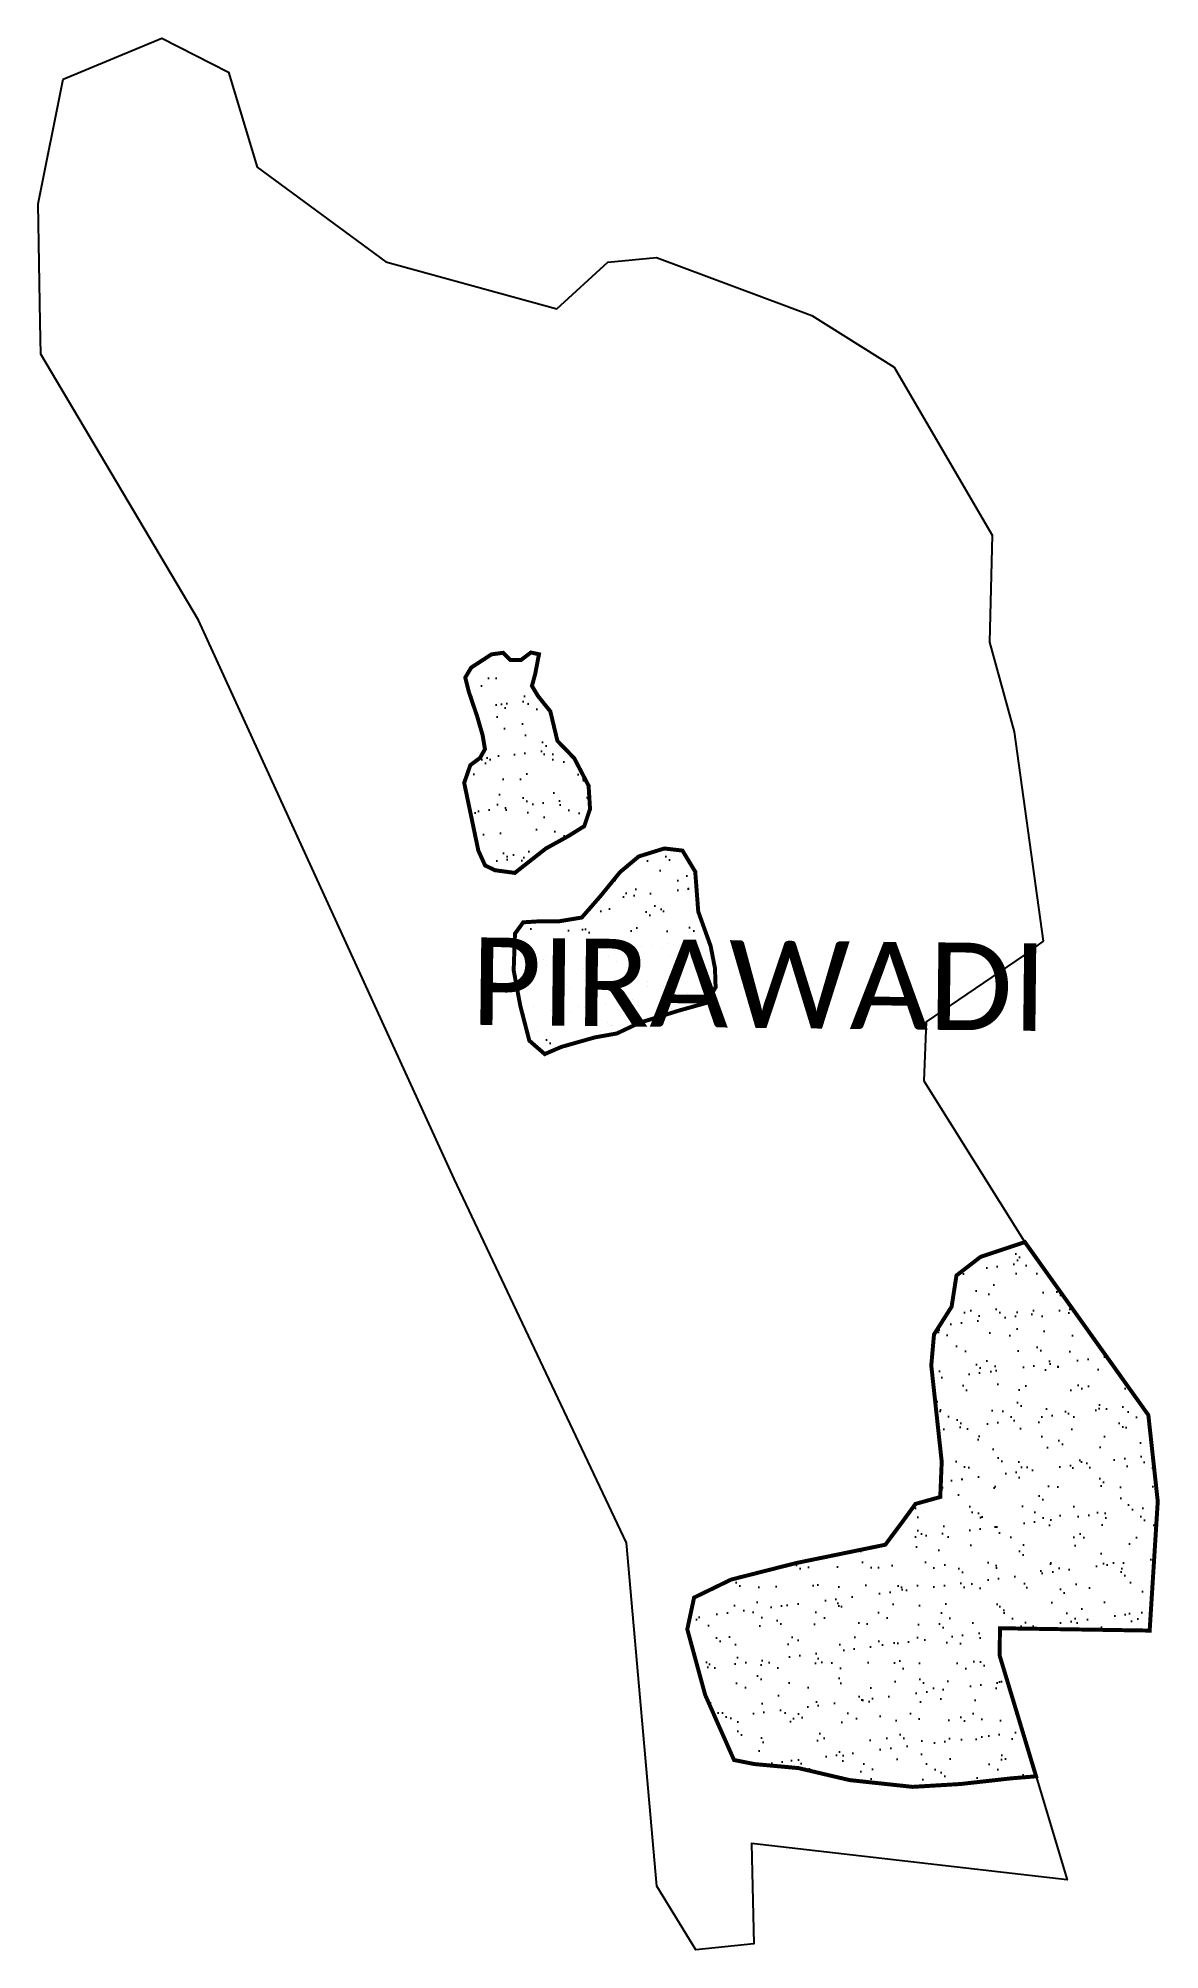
# Model space of a CAD drawing. Header units: metres. Extents: x 332752 to 333612, y 1790393 to 1791858.
import ezdxf

# ---------------------------------------------------------------- set-up
doc = ezdxf.new("R2010")
doc.units = ezdxf.units.M
doc.header["$MEASUREMENT"] = 0
for name, color, linetype in [('SAND DUNES', 42, 'Continuous'), ('village', 3, 'Continuous'), ('VILLAGE NAME', 250, 'Continuous')]:
    doc.layers.add(name, color=color, linetype=linetype)
doc.styles.get("Standard").update_dxf_attribs({"font": 'simplex.shx'})
pattern_1 = [(37.18287, (319956.478, 1782547.199), (-0.807046, 29.72228), [0, -23.442923, 0, -26.21906, 0, -25.062336]), (7.18287, (319956.478, 1782547.2), (27.53572, 43.37415), [0, -12.64684, 0, -21.129477, 0, -8.097062]), (327.18287, (319937.508, 1782547.304), (48.029102, -0.178576), [0, -7.711488, 0, -27.761356, 0, -36.243993]), (317.18287, (319937.51, 1782547.304), (46.43765, 13.27953), [0, -3.855744, 0, -18.19911, 0, -20.821017])]

msp = doc.modelspace()

# ---------------------------------------------------------------- hatches: boundary and pattern name
at = {"layer": 'SAND DUNES'}
h = msp.add_hatch(dxfattribs=at)
h.set_pattern_fill('AR-SAND', color=256, scale=0.607204, angle=-0.3171)
h.set_pattern_definition(pattern_1)
h.paths.add_polyline_path([(333174, 1791284.8), (333163, 1791305.9), (333150.1, 1791319.2), (333144.7, 1791341.8), (333135.2, 1791353.6), (333130.6, 1791361.3), (333133.1, 1791370.5), (333136, 1791385.6), (333129.8, 1791386.9), (333122.1, 1791381.1), (333114.1, 1791381.1), (333108.5, 1791386.7), (333099.6, 1791385.5), (333084.1, 1791375.4), (333079.5, 1791367.7), (333082.2, 1791356.9), (333088.5, 1791338.4), (333092.8, 1791323.6), (333094.6, 1791312.8), (333090.8, 1791306.1), (333083.4, 1791300.6), (333078.7, 1791287), (333089.5, 1791235.2), (333094.7, 1791223.7), (333102.4, 1791220), (333117.5, 1791218), (333141.3, 1791236.7), (333158.3, 1791246.1), (333170.7, 1791253.8), (333175.1, 1791267)])
h = msp.add_hatch(dxfattribs=at)
h.set_pattern_fill('AR-SAND', color=256, scale=0.607204, angle=-0.3171)
h.set_pattern_definition(pattern_1)
h.paths.add_polyline_path([(333270.8, 1791144.9), (333267.5, 1791161.9), (333258, 1791188.3), (333255.7, 1791218.9), (333245.9, 1791235.1), (333232, 1791236.7), (333212.4, 1791230.6), (333198.1, 1791218.6), (333183.1, 1791200.2), (333168.8, 1791183.8), (333150.8, 1791180.8), (333136.6, 1791180.9), (333123.9, 1791180.1), (333117.6, 1791171.4), (333116.6, 1791143.3), (333121.7, 1791116), (333128.6, 1791089.4), (333140.4, 1791079.1), (333153.1, 1791084.6), (333178.8, 1791091.9), (333195.6, 1791094.9), (333213, 1791103.1), (333243.7, 1791112.6), (333264.1, 1791118.3), (333271.3, 1791130.3)])
h = msp.add_hatch(dxfattribs=at)
h.set_pattern_fill('AR-SAND', color=256, scale=0.607204, angle=-0.3171)
h.set_pattern_definition(pattern_1)
h.paths.add_polyline_path([(333508.2, 1790935), (333474.3, 1790923.7), (333455.8, 1790909.4), (333452.1, 1790885.5), (333438.6, 1790864.2), (333436.5, 1790840.4), (333444.5, 1790766.7), (333443.4, 1790739.6), (333424.4, 1790734.3), (333413.9, 1790719.9), (333401.3, 1790703), (333333.1, 1790689), (333283.2, 1790676.3), (333254.8, 1790662.5), (333249.6, 1790638.2), (333263.3, 1790587.9), (333285.4, 1790538), (333300.8, 1790534.9), (333334.7, 1790531.8), (333373.9, 1790522.6), (333422.2, 1790517.4), (333459, 1790519.6), (333497.4, 1790523.9), (333516.8, 1790525.5), (333488.9, 1790618), (333489.1, 1790639), (333603.8, 1790637.2), (333610, 1790736.2), (333602.8, 1790802.4)])

# ---------------------------------------------------------------- linework, layer by layer
at = {"layer": 'SAND DUNES', "const_width": 3.04, "flags": 128}
for points in [[(333174, 1791284.8), (333163, 1791305.9), (333150.1, 1791319.2), (333144.7, 1791341.8), (333135.2, 1791353.6), (333130.6, 1791361.3), (333133.1, 1791370.5), (333136, 1791385.6), (333129.8, 1791386.9), (333122.1, 1791381.1), (333114.1, 1791381.1), (333108.5, 1791386.7), (333099.6, 1791385.5), (333084.1, 1791375.4), (333079.5, 1791367.7), (333082.2, 1791356.9), (333088.5, 1791338.4), (333092.8, 1791323.6), (333094.6, 1791312.8), (333090.8, 1791306.1), (333083.4, 1791300.6), (333078.7, 1791287), (333089.5, 1791235.2), (333094.7, 1791223.7), (333102.4, 1791220), (333117.5, 1791218), (333141.3, 1791236.7), (333158.3, 1791246.1), (333170.7, 1791253.8), (333175.1, 1791267)], [(333270.8, 1791144.9), (333267.5, 1791161.9), (333258, 1791188.3), (333255.7, 1791218.9), (333245.9, 1791235.1), (333232, 1791236.7), (333212.4, 1791230.6), (333198.1, 1791218.6), (333183.1, 1791200.2), (333168.8, 1791183.8), (333150.8, 1791180.8), (333136.6, 1791180.9), (333123.9, 1791180.1), (333117.6, 1791171.4), (333116.6, 1791143.3), (333121.7, 1791116), (333128.6, 1791089.4), (333140.4, 1791079.1), (333153.1, 1791084.6), (333178.8, 1791091.9), (333195.6, 1791094.9), (333213, 1791103.1), (333243.7, 1791112.6), (333264.1, 1791118.3), (333271.3, 1791130.3)], [(333508.2, 1790935), (333508.2, 1790935), (333508.2, 1790935), (333508.2, 1790935), (333508.2, 1790935), (333508.2, 1790935), (333508.2, 1790935), (333508.2, 1790935), (333508.2, 1790935), (333508.2, 1790935), (333508.2, 1790935), (333508.2, 1790935), (333508.2, 1790935), (333508.2, 1790935), (333508.2, 1790935), (333474.3, 1790923.7), (333455.8, 1790909.4), (333452.1, 1790885.5), (333438.6, 1790864.2), (333436.5, 1790840.4), (333444.5, 1790766.7), (333443.4, 1790739.6), (333424.4, 1790734.3), (333413.9, 1790719.9), (333401.3, 1790703), (333333.1, 1790689), (333283.2, 1790676.3), (333254.8, 1790662.5), (333249.6, 1790638.2), (333263.3, 1790587.9), (333285.4, 1790538), (333300.8, 1790534.9), (333334.7, 1790531.8), (333373.9, 1790522.6), (333422.2, 1790517.4), (333459, 1790519.6), (333497.4, 1790523.9), (333516.8, 1790525.5), (333488.9, 1790618), (333489.1, 1790639), (333603.8, 1790637.2), (333610, 1790736.2), (333602.8, 1790802.4), (333508.2, 1790935), (333508.2, 1790935)]]:
    msp.add_lwpolyline(points, close=True, dxfattribs=at)
at = {"layer": 'village', "color": 3, "true_color": 0x00ff00}
msp.add_polyline3d([(333610, 1790736.2, 0), (333603.8, 1790637.2, 0), (333489.1, 1790639, 0), (333488.9, 1790618, 0), (333540.7, 1790446.1, 0), (333298.9, 1790474, 0), (333300.6, 1790397.1, 0), (333256.1, 1790392.5, 0), (333226.2, 1790441.4, 0), (333203, 1790704.4, 0), (333071, 1790983.6, 0), (332875.2, 1791411.7, 0), (332754.5, 1791615.7, 0), (332754, 1791640, 0), (332752.4, 1791730.9, 0), (332771.5, 1791826.3, 0), (332847, 1791857.8, 0), (332898.1, 1791831.7, 0), (332920, 1791759, 0), (333018.6, 1791686.5, 0), (333149.7, 1791650.4, 0), (333188.8, 1791686.1, 0), (333225.9, 1791689.7, 0), (333345.1, 1791645.3, 0), (333408, 1791605.7, 0), (333483.1, 1791476.8, 0), (333481.2, 1791394.8, 0), (333499.9, 1791326.1, 0), (333522.3, 1791165.6, 0), (333507.6, 1791154.8, 0), (333432.7, 1791103.9, 0), (333430.7, 1791058.5, 0), (333508.2, 1790935, 0), (333602.8, 1790802.4, 0)], close=True, dxfattribs=at)

# ---------------------------------------------------------------- texts
at = {"layer": 'VILLAGE NAME', "insert": (333084.3, 1791168.6), "char_height": 66.988, "attachment_point": 1, "rotation": 359.3742}
msp.add_mtext_dynamic_manual_height_columns('{\\fCalibri|b0|i0|c0|p34;PIRAWADI}', width=661.026, gutter_width=334.9, heights=[0], dxfattribs=at)

doc.saveas('drawing.dxf')
